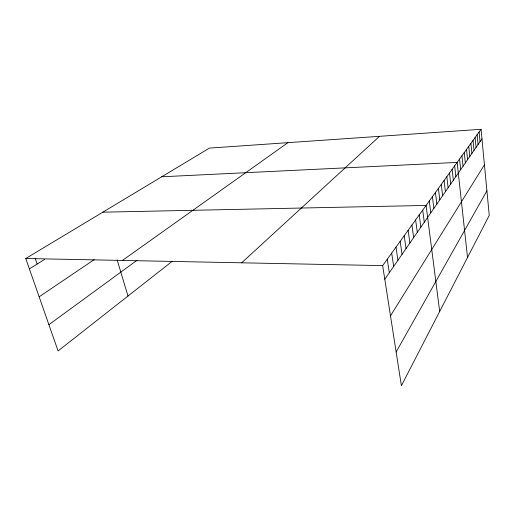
<?xml version="1.0" encoding="UTF-8"?>
<svg xmlns="http://www.w3.org/2000/svg" width="515" height="515" viewBox="0 0 515 515"><rect width="100%" height="100%" fill="white"/><g stroke="black" fill="none" stroke-linecap="round" stroke-linejoin="round"><path stroke-width="0.77" d="M396.138 351.996L486.913 190.801M390.492 315.837L484.435 164.806M384.789 279.284L481.969 138.895M481.055 129.291L489.25 215.367L401.397 385.709L382.658 265.611L481.055 129.291L209.444 148.101L25.75 258.511L58.079 350.947L172.422 261.15M241.67 262.805L379.51 136.327M48.899 324.695L137.119 260.197M122.435 260.436L287.917 142.668M39.146 296.801L94.161 259.663M29.381 268.882L44.747 259.341M161.71 176.787L457.14 162.418L467.523 257.494M102.813 212.186L426.092 205.434L439.681 311.478M25.75 258.511L382.658 265.611M35.136 258.182L37.157 264.053M117.15 259.927L127.99 296.041M387.248 259.251L389.314 272.75M391.69 253.097L393.692 266.422M395.996 247.136L397.934 260.294M400.161 241.355L402.041 254.359M404.211 235.754L406.032 248.597M408.131 230.321L409.901 243.009M411.936 225.049L413.654 237.582M415.631 219.931L417.298 232.317M419.216 214.961L420.839 227.205M422.706 210.126L424.283 222.229M429.298 200.998L430.785 212.83M432.413 196.685L433.862 208.388M435.445 192.481L436.862 204.056M438.4 188.381L439.784 199.839M441.284 184.389L442.63 195.726M444.091 180.501L445.404 191.715M446.833 176.703L448.114 187.808M449.505 173.001L450.754 183.99M454.655 165.862L455.846 176.626M452.112 169.39L453.335 180.263M459.573 159.058L460.706 169.609M461.942 155.775L463.056 166.223M464.26 152.562L465.348 162.907M468.74 146.357L469.777 156.509M466.526 149.421L467.588 159.669M470.903 143.357L471.92 153.412M473.021 140.421L474.019 150.38M477.128 134.737L478.081 144.515M475.094 137.55L476.072 147.419M479.111 131.988L480.044 141.677"/></g></svg>
